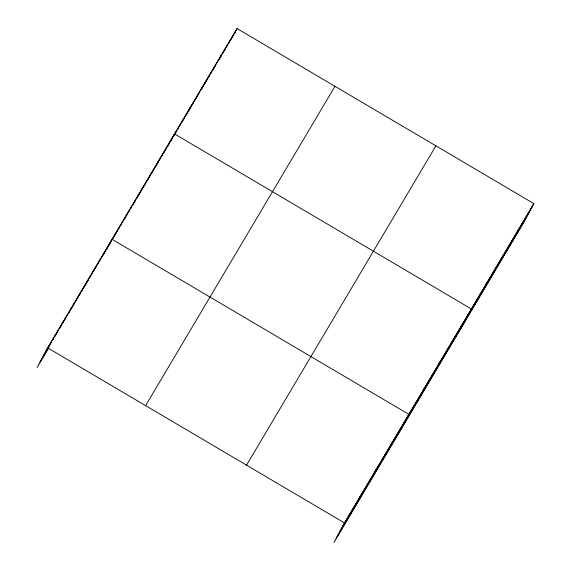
<?xml version="1.0" encoding="UTF-8"?>
<svg xmlns="http://www.w3.org/2000/svg" width="571" height="571" viewBox="0 0 571 571"><rect width="100%" height="100%" fill="white"/><g stroke="black" fill="none" stroke-linecap="round" stroke-linejoin="round"><path stroke-width="0.86" d="M533.856 203.604L344.477 522.915L333.964 542.45L523.343 223.14L533.856 203.604L237.036 28.55L47.657 347.86L37.144 367.396L48.771 347.789M62.189 323.629L63.759 320.716M78.291 296.485L79.854 293.58M94.386 269.348L95.949 266.436M107.948 246.908L112.052 239.299L408.872 414.353L398.351 433.881M126.105 215.859L127.668 212.954M141.729 189.515L143.292 186.61M157.353 163.17L158.916 160.265M168.88 144.434L170.022 142.315M170.444 141.529L174.54 133.921L471.361 308.975L460.847 328.511M188.601 110.489L190.164 107.576M204.225 84.144L205.788 81.239M219.849 57.799L221.412 54.895M232.939 36.159L233.782 34.595M234.631 33.025L237.036 28.55M359.009 498.683L360.579 495.778M375.111 471.539L376.674 468.634M391.206 444.402L392.769 441.49M422.925 390.914L424.496 388.009M438.549 364.569L440.113 361.664M454.173 338.232L455.737 335.32M485.421 285.543L486.984 282.638M501.045 259.198L502.608 256.293M516.669 232.854L518.232 229.949M46.094 350.765L235.473 31.455M43.139 356.254L49.399 345.698M50.291 344.192L51.633 341.929M52.532 340.423L53.424 338.917M54.766 336.654L57.45 332.129M59.684 328.361L61.918 324.592M62.817 323.079L63.709 321.573M65.051 319.31L65.943 317.804M66.836 316.298L67.735 314.792M69.077 312.53L69.969 311.017M70.861 309.511L74.437 303.479M75.336 301.973L76.228 300.467M77.121 298.954L78.463 296.692M79.362 295.186L80.254 293.68M81.596 291.417L82.488 289.911M83.38 288.405L88.298 280.111M89.64 277.849L90.982 275.586M91.881 274.08L92.773 272.567M93.665 271.061L95.007 268.798M95.899 267.292L96.799 265.786M97.691 264.273L98.583 262.767M99.925 260.504L100.824 258.998M102.166 256.736L105.292 251.461M106.185 249.948L107.526 247.693M107.976 246.936L109.311 244.681M110.21 243.175L111.102 241.669M112.437 239.413L113.329 237.907M114.221 236.401L117.348 231.134M118.24 229.628L119.132 228.122M120.474 225.859L121.816 223.604M124.492 219.086L125.827 216.83M126.726 215.324L127.619 213.818M128.511 212.312L129.403 210.806M130.738 208.551L131.637 207.045M132.529 205.539L135.648 200.271M136.99 198.016L138.332 195.753M138.774 195.004L140.116 192.748M141.008 191.242L141.901 189.736M142.793 188.23L144.135 185.968M145.027 184.469L145.919 182.963M147.254 180.7L148.153 179.194M149.045 177.695L149.937 176.189M151.272 173.927L154.398 168.659M155.291 167.153L158.417 161.886M159.309 160.38L160.201 158.874M161.543 156.618L162.435 155.112M163.327 153.606L166.454 148.339M167.346 146.833L168.238 145.327M170.472 141.565L172.699 137.804M173.591 136.298L174.933 134.035M175.825 132.529L176.717 131.03M177.61 129.524L178.502 128.018M179.844 125.756L180.736 124.25M181.628 122.751L184.754 117.476M186.096 115.221L189.215 109.953M190.107 108.447L191.007 106.941M191.899 105.435L193.234 103.18M194.126 101.674L195.018 100.168M195.91 98.662L197.252 96.406M198.144 94.9L199.036 93.394M201.27 89.633L203.504 85.864M204.397 84.358L207.523 79.091M208.415 77.585L209.307 76.086M210.642 73.823L211.534 72.317M212.433 70.811L215.553 65.544M218.679 60.276L221.805 55.009M222.697 53.503L224.039 51.247M224.931 49.741L225.823 48.235M226.716 46.729L227.608 45.223M228.95 42.968L229.842 41.462M230.734 39.956L232.518 36.944M40.098 361.907L48.142 348.339M145.612 405.631L334.991 86.321M246.529 465.151L435.909 145.841M342.914 525.827L532.293 206.516M339.959 531.308L529.338 211.998M336.919 536.961L526.298 217.651M47.657 347.86L344.477 522.915"/></g></svg>
